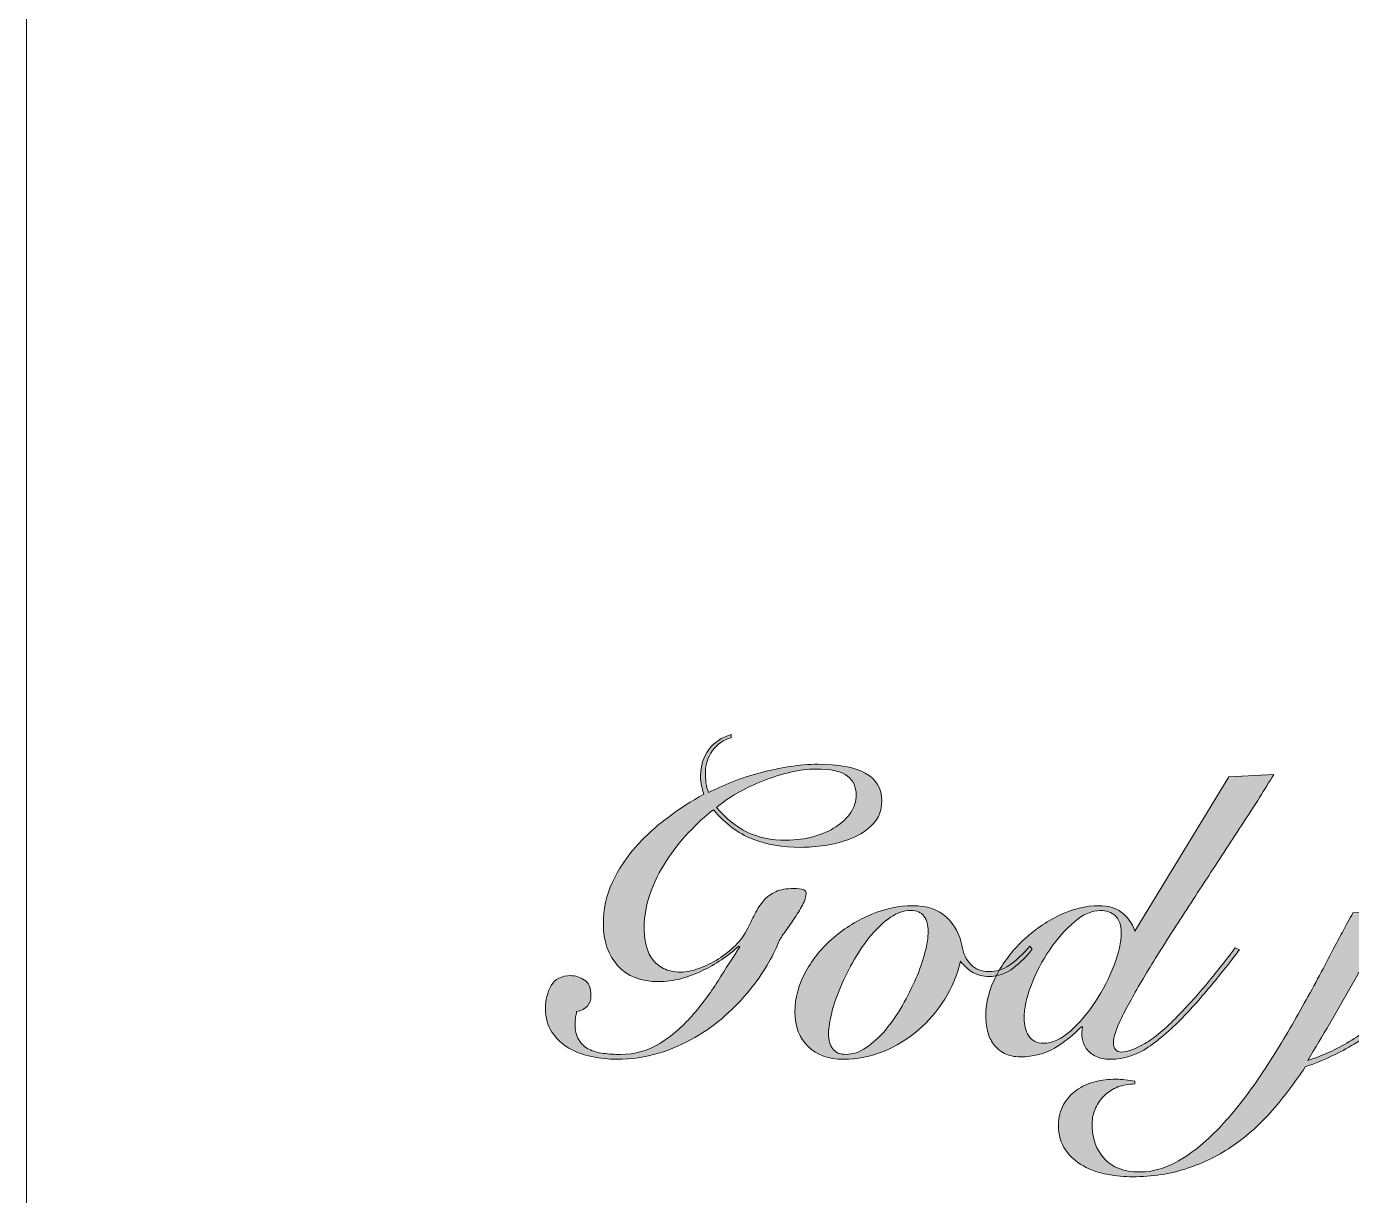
# Model space of a CAD drawing. Header units: inches. Extents: x 0 to 148, y -210 to 0.
# Drawn here: x 0 to 35.06, y -135.95 to -105 of the extents above; entities that cross this region are included whole.
import ezdxf

# ---------------------------------------------------------------- set-up
doc = ezdxf.new("R2010")
doc.units = ezdxf.units.IN
doc.header["$MEASUREMENT"] = 0
doc.layers.add('Layer 1', color=7, linetype='Continuous')

# ---------------------------------------------------------------- blocks, each defined once
blk = doc.blocks.new('block 6')
at = {"layer": 'Layer 1'}
h = blk.add_hatch(color=250, dxfattribs=at)
h.dxf.hatch_style = 2
edge = h.paths.add_edge_path()
edge.add_spline(control_points=[(18.642, -123.834), (18.444, -123.884), (18.282, -123.997), (18.155, -124.173), (18.028, -124.349), (17.964, -124.54), (17.964, -124.744), (17.964, -124.836), (17.969, -124.929), (17.98, -125.025), (17.991, -125.12), (18.013, -125.206), (18.049, -125.284), (18.239, -125.185), (18.451, -125.09), (18.684, -124.998), (18.917, -124.907), (19.16, -124.828), (19.414, -124.76), (19.668, -124.693), (19.926, -124.639), (20.187, -124.596), (20.448, -124.554), (20.698, -124.533), (20.938, -124.533), (21.481, -124.533), (21.899, -124.61), (22.192, -124.766), (22.485, -124.921), (22.631, -125.168), (22.631, -125.507), (22.631, -125.754), (22.556, -125.956), (22.404, -126.115), (22.252, -126.274), (22.065, -126.399), (21.843, -126.491), (21.621, -126.582), (21.386, -126.646), (21.139, -126.681), (20.892, -126.716), (20.677, -126.734), (20.494, -126.734), (20.007, -126.734), (19.576, -126.66), (19.202, -126.512), (18.828, -126.364), (18.486, -126.106), (18.176, -125.739), (17.957, -125.909), (17.738, -126.11), (17.52, -126.343), (17.301, -126.575), (17.103, -126.828), (16.927, -127.099), (16.751, -127.371), (16.609, -127.657), (16.504, -127.956), (16.398, -128.256), (16.345, -128.554), (16.345, -128.851), (16.345, -129.013), (16.361, -129.167), (16.393, -129.311), (16.424, -129.456), (16.479, -129.581), (16.557, -129.687), (16.634, -129.793), (16.735, -129.877), (16.858, -129.941), (16.982, -130.004), (17.132, -130.036), (17.308, -130.036), (17.456, -130.036), (17.618, -130.004), (17.795, -129.941), (17.971, -129.877), (18.142, -129.793), (18.308, -129.687), (18.474, -129.581), (18.624, -129.463), (18.758, -129.332), (18.892, -129.202), (18.991, -129.069), (19.054, -128.935), (19.132, -128.78), (19.204, -128.636), (19.271, -128.501), (19.338, -128.368), (19.416, -128.249), (19.504, -128.147), (19.592, -128.045), (19.7, -127.965), (19.827, -127.909), (19.954, -127.852), (20.113, -127.824), (20.303, -127.824), (20.522, -127.824), (20.631, -127.863), (20.631, -127.941), (20.631, -128.032), (20.598, -128.14), (20.531, -128.263), (20.464, -128.387), (20.388, -128.512), (20.303, -128.639), (20.218, -128.766), (20.135, -128.884), (20.054, -128.994), (19.973, -129.103), (19.919, -129.197), (19.89, -129.274), (19.827, -129.443), (19.73, -129.638), (19.599, -129.856), (19.469, -130.075), (19.312, -130.297), (19.128, -130.523), (18.945, -130.749), (18.732, -130.971), (18.488, -131.19), (18.245, -131.408), (17.976, -131.602), (17.684, -131.772), (17.391, -131.941), (17.071, -132.079), (16.726, -132.185), (16.38, -132.29), (16.01, -132.343), (15.615, -132.343), (15.403, -132.343), (15.184, -132.32), (14.958, -132.274), (14.733, -132.229), (14.53, -132.153), (14.35, -132.047), (14.17, -131.941), (14.022, -131.802), (13.905, -131.629), (13.789, -131.456), (13.731, -131.246), (13.731, -130.999), (13.731, -130.773), (13.782, -130.572), (13.884, -130.396), (13.987, -130.22), (14.158, -130.131), (14.398, -130.131), (14.532, -130.131), (14.655, -130.17), (14.768, -130.248), (14.881, -130.326), (14.937, -130.463), (14.937, -130.66), (14.937, -130.886), (14.81, -131.027), (14.556, -131.084), (14.549, -131.133), (14.541, -131.183), (14.53, -131.232), (14.519, -131.282), (14.514, -131.334), (14.514, -131.391), (14.514, -131.574), (14.547, -131.721), (14.615, -131.83), (14.681, -131.94), (14.772, -132.022), (14.884, -132.079), (14.997, -132.135), (15.126, -132.172), (15.271, -132.19), (15.415, -132.207), (15.565, -132.216), (15.72, -132.216), (16.102, -132.216), (16.447, -132.119), (16.758, -131.925), (17.068, -131.731), (17.35, -131.49), (17.604, -131.2), (17.858, -130.911), (18.089, -130.601), (18.298, -130.269), (18.506, -129.937), (18.698, -129.638), (18.874, -129.369), (18.874, -129.369), (18.853, -129.348), (18.853, -129.348), (18.712, -129.475), (18.559, -129.595), (18.393, -129.708), (18.227, -129.821), (18.054, -129.92), (17.874, -130.004), (17.694, -130.089), (17.507, -130.158), (17.313, -130.211), (17.119, -130.264), (16.923, -130.29), (16.726, -130.29), (16.26, -130.29), (15.9, -130.149), (15.646, -129.867), (15.392, -129.585), (15.265, -129.218), (15.265, -128.766), (15.265, -128.371), (15.345, -128.003), (15.504, -127.66), (15.662, -127.318), (15.869, -127.004), (16.123, -126.718), (16.377, -126.433), (16.661, -126.173), (16.975, -125.94), (17.289, -125.707), (17.604, -125.503), (17.922, -125.326), (17.901, -125.249), (17.881, -125.175), (17.864, -125.104), (17.846, -125.034), (17.837, -124.945), (17.837, -124.84), (17.837, -124.572), (17.91, -124.341), (18.054, -124.146), (18.199, -123.952), (18.394, -123.82), (18.642, -123.75), (18.642, -123.75), (18.642, -123.834), (18.642, -123.834)], knot_values=[0, 0, 0, 0, 1, 1, 1, 2, 2, 2, 3, 3, 3, 4, 4, 4, 5, 5, 5, 6, 6, 6, 7, 7, 7, 8, 8, 8, 9, 9, 9, 10, 10, 10, 11, 11, 11, 12, 12, 12, 13, 13, 13, 14, 14, 14, 15, 15, 15, 16, 16, 16, 17, 17, 17, 18, 18, 18, 19, 19, 19, 20, 20, 20, 21, 21, 21, 22, 22, 22, 23, 23, 23, 24, 24, 24, 25, 25, 25, 26, 26, 26, 27, 27, 27, 28, 28, 28, 29, 29, 29, 30, 30, 30, 31, 31, 31, 32, 32, 32, 33, 33, 33, 34, 34, 34, 35, 35, 35, 36, 36, 36, 37, 37, 37, 38, 38, 38, 39, 39, 39, 40, 40, 40, 41, 41, 41, 42, 42, 42, 43, 43, 43, 44, 44, 44, 45, 45, 45, 46, 46, 46, 47, 47, 47, 48, 48, 48, 49, 49, 49, 50, 50, 50, 51, 51, 51, 52, 52, 52, 53, 53, 53, 54, 54, 54, 55, 55, 55, 56, 56, 56, 57, 57, 57, 58, 58, 58, 59, 59, 59, 60, 60, 60, 61, 61, 61, 62, 62, 62, 63, 63, 63, 64, 64, 64, 65, 65, 65, 66, 66, 66, 67, 67, 67, 68, 68, 68, 69, 69, 69, 70, 70, 70, 71, 71, 71, 72, 72, 72, 73, 73, 73, 74, 74, 74, 75, 75, 75, 76, 76, 76, 77, 77, 77, 78, 78, 78, 78], degree=3, periodic=1)
edge = h.paths.add_edge_path()
edge.add_spline(control_points=[(21.954, -125.348), (21.954, -125.136), (21.878, -124.968), (21.726, -124.845), (21.575, -124.722), (21.291, -124.66), (20.875, -124.66), (20.677, -124.66), (20.458, -124.688), (20.218, -124.744), (19.978, -124.801), (19.737, -124.877), (19.493, -124.972), (19.25, -125.067), (19.021, -125.177), (18.806, -125.3), (18.59, -125.424), (18.409, -125.549), (18.261, -125.676), (18.507, -125.972), (18.777, -126.191), (19.07, -126.332), (19.363, -126.473), (19.707, -126.544), (20.102, -126.544), (20.363, -126.544), (20.606, -126.512), (20.832, -126.448), (21.058, -126.385), (21.254, -126.299), (21.42, -126.189), (21.585, -126.08), (21.716, -125.953), (21.811, -125.808), (21.907, -125.664), (21.954, -125.51), (21.954, -125.348)], knot_values=[0, 0, 0, 0, 1, 1, 1, 2, 2, 2, 3, 3, 3, 4, 4, 4, 5, 5, 5, 6, 6, 6, 7, 7, 7, 8, 8, 8, 9, 9, 9, 10, 10, 10, 11, 11, 11, 12, 12, 12, 12], degree=3, periodic=1)
h = blk.add_hatch(color=250, dxfattribs=at)
h.dxf.hatch_style = 2
edge = h.paths.add_edge_path()
edge.add_spline(control_points=[(31.818, -124.871), (31.818, -124.871), (33.003, -124.808), (33.003, -124.808), (32.77, -125.189), (32.504, -125.611), (32.204, -126.073), (31.904, -126.535), (31.597, -127.006), (31.283, -127.485), (30.969, -127.965), (30.66, -128.44), (30.357, -128.909), (30.053, -129.378), (29.784, -129.812), (29.547, -130.211), (29.311, -130.609), (29.12, -130.957), (28.976, -131.253), (28.831, -131.55), (28.759, -131.765), (28.759, -131.899), (28.759, -131.976), (28.776, -132.038), (28.812, -132.084), (28.847, -132.13), (28.903, -132.153), (28.981, -132.153), (29.129, -132.153), (29.332, -132.079), (29.59, -131.931), (29.847, -131.782), (30.135, -131.543), (30.452, -131.211), (30.713, -130.943), (30.964, -130.666), (31.204, -130.38), (31.443, -130.094), (31.705, -129.765), (31.987, -129.391), (31.987, -129.391), (32.093, -129.443), (32.093, -129.443), (32.015, -129.549), (31.921, -129.673), (31.812, -129.814), (31.703, -129.955), (31.585, -130.103), (31.458, -130.258), (31.331, -130.414), (31.198, -130.57), (31.061, -130.729), (30.923, -130.888), (30.787, -131.038), (30.653, -131.179), (30.315, -131.532), (29.99, -131.814), (29.68, -132.026), (29.369, -132.238), (29.038, -132.343), (28.685, -132.343), (28.522, -132.343), (28.39, -132.317), (28.288, -132.264), (28.186, -132.211), (28.104, -132.142), (28.044, -132.057), (27.985, -131.973), (27.947, -131.881), (27.933, -131.782), (27.919, -131.684), (27.923, -131.589), (27.944, -131.497), (27.944, -131.497), (27.923, -131.476), (27.923, -131.476), (27.704, -131.701), (27.464, -131.892), (27.203, -132.047), (26.942, -132.202), (26.642, -132.28), (26.303, -132.28), (26.134, -132.28), (25.991, -132.25), (25.875, -132.19), (25.758, -132.13), (25.663, -132.049), (25.589, -131.946), (25.515, -131.844), (25.462, -131.728), (25.43, -131.597), (25.399, -131.467), (25.383, -131.331), (25.383, -131.19), (25.383, -130.837), (25.474, -130.486), (25.658, -130.137), (25.841, -129.787), (26.078, -129.475), (26.367, -129.2), (26.656, -128.925), (26.977, -128.703), (27.33, -128.533), (27.683, -128.364), (28.032, -128.279), (28.378, -128.279), (28.85, -128.279), (29.168, -128.505), (29.33, -128.956), (29.33, -128.956), (31.818, -124.871), (31.818, -124.871)], knot_values=[0, 0, 0, 0, 1, 1, 1, 2, 2, 2, 3, 3, 3, 4, 4, 4, 5, 5, 5, 6, 6, 6, 7, 7, 7, 8, 8, 8, 9, 9, 9, 10, 10, 10, 11, 11, 11, 12, 12, 12, 13, 13, 13, 14, 14, 14, 15, 15, 15, 16, 16, 16, 17, 17, 17, 18, 18, 18, 19, 19, 19, 20, 20, 20, 21, 21, 21, 22, 22, 22, 23, 23, 23, 24, 24, 24, 25, 25, 25, 26, 26, 26, 27, 27, 27, 28, 28, 28, 29, 29, 29, 30, 30, 30, 31, 31, 31, 32, 32, 32, 33, 33, 33, 34, 34, 34, 35, 35, 35, 36, 36, 36, 37, 37, 37, 37], degree=3, periodic=1)
edge = h.paths.add_edge_path()
edge.add_spline(control_points=[(26.917, -131.92), (27.143, -131.92), (27.378, -131.812), (27.621, -131.597), (27.865, -131.382), (28.087, -131.121), (28.288, -130.814), (28.489, -130.507), (28.653, -130.188), (28.78, -129.856), (28.907, -129.525), (28.97, -129.239), (28.97, -128.999), (28.97, -128.794), (28.918, -128.644), (28.812, -128.549), (28.706, -128.454), (28.572, -128.406), (28.41, -128.406), (28.191, -128.406), (27.963, -128.507), (27.727, -128.708), (27.49, -128.909), (27.274, -129.154), (27.076, -129.443), (26.878, -129.733), (26.716, -130.043), (26.589, -130.375), (26.462, -130.707), (26.399, -131.003), (26.399, -131.264), (26.399, -131.433), (26.437, -131.585), (26.515, -131.719), (26.593, -131.853), (26.727, -131.92), (26.917, -131.92)], knot_values=[0, 0, 0, 0, 1, 1, 1, 2, 2, 2, 3, 3, 3, 4, 4, 4, 5, 5, 5, 6, 6, 6, 7, 7, 7, 8, 8, 8, 9, 9, 9, 10, 10, 10, 11, 11, 11, 12, 12, 12, 12], degree=3, periodic=1)
h = blk.add_hatch(color=250, dxfattribs=at)
h.dxf.hatch_style = 2
edge = h.paths.add_edge_path()
edge.add_spline(control_points=[(29.33, -132.999), (29.168, -132.999), (29.018, -133.026), (28.881, -133.079), (28.743, -133.132), (28.625, -133.206), (28.526, -133.301), (28.427, -133.396), (28.348, -133.509), (28.288, -133.64), (28.228, -133.77), (28.198, -133.909), (28.198, -134.058), (28.198, -134.439), (28.306, -134.746), (28.521, -134.978), (28.736, -135.211), (29.045, -135.328), (29.447, -135.328), (29.849, -135.328), (30.244, -135.201), (30.632, -134.947), (31.02, -134.693), (31.394, -134.361), (31.754, -133.952), (32.114, -133.543), (32.458, -133.084), (32.786, -132.576), (33.114, -132.068), (33.421, -131.56), (33.706, -131.052), (33.992, -130.544), (34.253, -130.061), (34.49, -129.602), (34.726, -129.144), (34.929, -128.766), (35.098, -128.47), (35.098, -128.47), (36.188, -128.417), (36.188, -128.417), (35.8, -129.08), (35.421, -129.743), (35.051, -130.407), (34.68, -131.07), (34.297, -131.726), (33.902, -132.375), (34.29, -132.255), (34.657, -132.089), (35.003, -131.878), (35.349, -131.666), (35.671, -131.428), (35.971, -131.163), (36.271, -130.898), (36.553, -130.615), (36.818, -130.311), (37.083, -130.008), (37.324, -129.701), (37.543, -129.391), (37.543, -129.391), (37.638, -129.454), (37.638, -129.454), (37.426, -129.743), (37.199, -130.036), (36.956, -130.332), (36.712, -130.629), (36.44, -130.913), (36.141, -131.184), (35.841, -131.456), (35.504, -131.708), (35.13, -131.941), (34.756, -132.174), (34.326, -132.375), (33.839, -132.544), (33.571, -132.953), (33.282, -133.336), (32.971, -133.693), (32.661, -134.049), (32.318, -134.358), (31.944, -134.619), (31.571, -134.88), (31.161, -135.084), (30.717, -135.232), (30.272, -135.381), (29.789, -135.455), (29.267, -135.455), (29.055, -135.455), (28.833, -135.434), (28.6, -135.391), (28.367, -135.349), (28.156, -135.275), (27.965, -135.169), (27.775, -135.063), (27.618, -134.922), (27.494, -134.746), (27.371, -134.569), (27.309, -134.35), (27.309, -134.09), (27.309, -133.878), (27.353, -133.696), (27.441, -133.544), (27.529, -133.393), (27.644, -133.266), (27.785, -133.164), (27.926, -133.061), (28.089, -132.987), (28.272, -132.941), (28.455, -132.895), (28.639, -132.873), (28.822, -132.873), (28.907, -132.873), (28.992, -132.878), (29.076, -132.888), (29.161, -132.899), (29.246, -132.911), (29.33, -132.925), (29.33, -132.925), (29.33, -132.999), (29.33, -132.999)], knot_values=[0, 0, 0, 0, 1, 1, 1, 2, 2, 2, 3, 3, 3, 4, 4, 4, 5, 5, 5, 6, 6, 6, 7, 7, 7, 8, 8, 8, 9, 9, 9, 10, 10, 10, 11, 11, 11, 12, 12, 12, 13, 13, 13, 14, 14, 14, 15, 15, 15, 16, 16, 16, 17, 17, 17, 18, 18, 18, 19, 19, 19, 20, 20, 20, 21, 21, 21, 22, 22, 22, 23, 23, 23, 24, 24, 24, 25, 25, 25, 26, 26, 26, 27, 27, 27, 28, 28, 28, 29, 29, 29, 30, 30, 30, 31, 31, 31, 32, 32, 32, 33, 33, 33, 34, 34, 34, 35, 35, 35, 36, 36, 36, 37, 37, 37, 38, 38, 38, 39, 39, 39, 39], degree=3, periodic=1)
edge = h.paths.add_edge_path()
edge.add_spline(control_points=[(36.813, -126.099), (36.947, -126.099), (37.065, -126.148), (37.167, -126.247), (37.269, -126.346), (37.321, -126.463), (37.321, -126.597), (37.321, -126.738), (37.264, -126.866), (37.151, -126.983), (37.038, -127.099), (36.911, -127.157), (36.77, -127.157), (36.615, -127.157), (36.481, -127.117), (36.368, -127.036), (36.255, -126.955), (36.199, -126.833), (36.199, -126.671), (36.199, -126.508), (36.26, -126.373), (36.384, -126.263), (36.508, -126.154), (36.65, -126.099), (36.813, -126.099)], knot_values=[0, 0, 0, 0, 1, 1, 1, 2, 2, 2, 3, 3, 3, 4, 4, 4, 5, 5, 5, 6, 6, 6, 7, 7, 7, 8, 8, 8, 8], degree=3, periodic=1)
h = blk.add_hatch(color=250, dxfattribs=at)
h.dxf.hatch_style = 2
edge = h.paths.add_edge_path()
edge.add_spline(control_points=[(26.611, -129.433), (26.47, -129.617), (26.302, -129.782), (26.108, -129.93), (25.914, -130.079), (25.701, -130.153), (25.468, -130.153), (25.305, -130.153), (25.164, -130.117), (25.044, -130.047), (24.924, -129.976), (24.815, -129.877), (24.716, -129.75), (24.632, -130.103), (24.492, -130.436), (24.298, -130.75), (24.104, -131.065), (23.87, -131.34), (23.594, -131.576), (23.319, -131.812), (23.012, -131.999), (22.674, -132.137), (22.335, -132.274), (21.982, -132.343), (21.615, -132.343), (21.227, -132.343), (20.917, -132.232), (20.684, -132.01), (20.451, -131.788), (20.335, -131.482), (20.335, -131.094), (20.335, -130.721), (20.43, -130.362), (20.621, -130.02), (20.811, -129.678), (21.058, -129.378), (21.361, -129.121), (21.665, -128.863), (22, -128.658), (22.367, -128.507), (22.734, -128.355), (23.093, -128.279), (23.446, -128.279), (23.827, -128.279), (24.127, -128.381), (24.346, -128.586), (24.565, -128.791), (24.699, -129.038), (24.748, -129.327), (24.783, -129.539), (24.863, -129.708), (24.986, -129.835), (25.11, -129.962), (25.27, -130.025), (25.468, -130.025), (25.658, -130.025), (25.838, -129.969), (26.008, -129.856), (26.177, -129.743), (26.357, -129.574), (26.547, -129.348), (26.547, -129.348), (26.611, -129.433), (26.611, -129.433)], knot_values=[0, 0, 0, 0, 1, 1, 1, 2, 2, 2, 3, 3, 3, 4, 4, 4, 5, 5, 5, 6, 6, 6, 7, 7, 7, 8, 8, 8, 9, 9, 9, 10, 10, 10, 11, 11, 11, 12, 12, 12, 13, 13, 13, 14, 14, 14, 15, 15, 15, 16, 16, 16, 17, 17, 17, 18, 18, 18, 19, 19, 19, 20, 20, 20, 21, 21, 21, 21], degree=3, periodic=1)
edge = h.paths.add_edge_path()
edge.add_spline(control_points=[(21.689, -132.216), (21.866, -132.216), (22.042, -132.156), (22.219, -132.036), (22.395, -131.916), (22.564, -131.761), (22.727, -131.571), (22.889, -131.38), (23.039, -131.165), (23.176, -130.925), (23.314, -130.685), (23.434, -130.445), (23.536, -130.205), (23.639, -129.966), (23.718, -129.736), (23.774, -129.518), (23.831, -129.299), (23.859, -129.115), (23.859, -128.967), (23.859, -128.791), (23.822, -128.653), (23.748, -128.554), (23.674, -128.456), (23.556, -128.406), (23.393, -128.406), (23.217, -128.406), (23.04, -128.466), (22.864, -128.586), (22.688, -128.706), (22.519, -128.861), (22.356, -129.052), (22.194, -129.242), (22.044, -129.458), (21.907, -129.698), (21.769, -129.937), (21.649, -130.177), (21.547, -130.417), (21.444, -130.657), (21.365, -130.886), (21.308, -131.105), (21.252, -131.324), (21.224, -131.507), (21.224, -131.655), (21.224, -131.832), (21.261, -131.969), (21.335, -132.068), (21.409, -132.167), (21.527, -132.216), (21.689, -132.216)], knot_values=[0, 0, 0, 0, 1, 1, 1, 2, 2, 2, 3, 3, 3, 4, 4, 4, 5, 5, 5, 6, 6, 6, 7, 7, 7, 8, 8, 8, 9, 9, 9, 10, 10, 10, 11, 11, 11, 12, 12, 12, 13, 13, 13, 14, 14, 14, 15, 15, 15, 16, 16, 16, 16], degree=3, periodic=1)
at = {"layer": 'Layer 1', "lineweight": 0}
for points, knots in [([(18.642, -123.834), (18.444, -123.884), (18.282, -123.997), (18.155, -124.173), (18.028, -124.349), (17.964, -124.54), (17.964, -124.744), (17.964, -124.836), (17.969, -124.929), (17.98, -125.025), (17.991, -125.12), (18.013, -125.206), (18.049, -125.284), (18.239, -125.185), (18.451, -125.09), (18.684, -124.998), (18.917, -124.907), (19.16, -124.828), (19.414, -124.76), (19.668, -124.693), (19.926, -124.639), (20.187, -124.596), (20.448, -124.554), (20.698, -124.533), (20.938, -124.533), (21.481, -124.533), (21.899, -124.61), (22.192, -124.766), (22.485, -124.921), (22.631, -125.168), (22.631, -125.507), (22.631, -125.754), (22.556, -125.956), (22.404, -126.115), (22.252, -126.274), (22.065, -126.399), (21.843, -126.491), (21.621, -126.582), (21.386, -126.646), (21.139, -126.681), (20.892, -126.716), (20.677, -126.734), (20.494, -126.734), (20.007, -126.734), (19.576, -126.66), (19.202, -126.512), (18.828, -126.364), (18.486, -126.106), (18.176, -125.739), (17.957, -125.909), (17.738, -126.11), (17.52, -126.343), (17.301, -126.575), (17.103, -126.828), (16.927, -127.099), (16.751, -127.371), (16.609, -127.657), (16.504, -127.956), (16.398, -128.256), (16.345, -128.554), (16.345, -128.851), (16.345, -129.013), (16.361, -129.167), (16.393, -129.311), (16.424, -129.456), (16.479, -129.581), (16.557, -129.687), (16.634, -129.793), (16.735, -129.877), (16.858, -129.941), (16.982, -130.004), (17.132, -130.036), (17.308, -130.036), (17.456, -130.036), (17.618, -130.004), (17.795, -129.941), (17.971, -129.877), (18.142, -129.793), (18.308, -129.687), (18.474, -129.581), (18.624, -129.463), (18.758, -129.332), (18.892, -129.202), (18.991, -129.069), (19.054, -128.935), (19.132, -128.78), (19.204, -128.636), (19.271, -128.501), (19.338, -128.368), (19.416, -128.249), (19.504, -128.147), (19.592, -128.045), (19.7, -127.965), (19.827, -127.909), (19.954, -127.852), (20.113, -127.824), (20.303, -127.824), (20.522, -127.824), (20.631, -127.863), (20.631, -127.941), (20.631, -128.032), (20.598, -128.14), (20.531, -128.263), (20.464, -128.387), (20.388, -128.512), (20.303, -128.639), (20.218, -128.766), (20.135, -128.884), (20.054, -128.994), (19.973, -129.103), (19.919, -129.197), (19.89, -129.274), (19.827, -129.443), (19.73, -129.638), (19.599, -129.856), (19.469, -130.075), (19.312, -130.297), (19.128, -130.523), (18.945, -130.749), (18.732, -130.971), (18.488, -131.19), (18.245, -131.408), (17.976, -131.602), (17.684, -131.772), (17.391, -131.941), (17.071, -132.079), (16.726, -132.185), (16.38, -132.29), (16.01, -132.343), (15.615, -132.343), (15.403, -132.343), (15.184, -132.32), (14.958, -132.274), (14.733, -132.229), (14.53, -132.153), (14.35, -132.047), (14.17, -131.941), (14.022, -131.802), (13.905, -131.629), (13.789, -131.456), (13.731, -131.246), (13.731, -130.999), (13.731, -130.773), (13.782, -130.572), (13.884, -130.396), (13.987, -130.22), (14.158, -130.131), (14.398, -130.131), (14.532, -130.131), (14.655, -130.17), (14.768, -130.248), (14.881, -130.326), (14.937, -130.463), (14.937, -130.66), (14.937, -130.886), (14.81, -131.027), (14.556, -131.084), (14.549, -131.133), (14.541, -131.183), (14.53, -131.232), (14.519, -131.282), (14.514, -131.334), (14.514, -131.391), (14.514, -131.574), (14.547, -131.721), (14.615, -131.83), (14.681, -131.94), (14.772, -132.022), (14.884, -132.079), (14.997, -132.135), (15.126, -132.172), (15.271, -132.19), (15.415, -132.207), (15.565, -132.216), (15.72, -132.216), (16.102, -132.216), (16.447, -132.119), (16.758, -131.925), (17.068, -131.731), (17.35, -131.49), (17.604, -131.2), (17.858, -130.911), (18.089, -130.601), (18.298, -130.269), (18.506, -129.937), (18.698, -129.638), (18.874, -129.369), (18.874, -129.369), (18.853, -129.348), (18.853, -129.348), (18.712, -129.475), (18.559, -129.595), (18.393, -129.708), (18.227, -129.821), (18.054, -129.92), (17.874, -130.004), (17.694, -130.089), (17.507, -130.158), (17.313, -130.211), (17.119, -130.264), (16.923, -130.29), (16.726, -130.29), (16.26, -130.29), (15.9, -130.149), (15.646, -129.867), (15.392, -129.585), (15.265, -129.218), (15.265, -128.766), (15.265, -128.371), (15.345, -128.003), (15.504, -127.66), (15.662, -127.318), (15.869, -127.004), (16.123, -126.718), (16.377, -126.433), (16.661, -126.173), (16.975, -125.94), (17.289, -125.707), (17.604, -125.503), (17.922, -125.326), (17.901, -125.249), (17.881, -125.175), (17.864, -125.104), (17.846, -125.034), (17.837, -124.945), (17.837, -124.84), (17.837, -124.572), (17.91, -124.341), (18.054, -124.146), (18.199, -123.952), (18.394, -123.82), (18.642, -123.75), (18.642, -123.75), (18.642, -123.834), (18.642, -123.834)], [0, 0, 0, 0, 1, 1, 1, 2, 2, 2, 3, 3, 3, 4, 4, 4, 5, 5, 5, 6, 6, 6, 7, 7, 7, 8, 8, 8, 9, 9, 9, 10, 10, 10, 11, 11, 11, 12, 12, 12, 13, 13, 13, 14, 14, 14, 15, 15, 15, 16, 16, 16, 17, 17, 17, 18, 18, 18, 19, 19, 19, 20, 20, 20, 21, 21, 21, 22, 22, 22, 23, 23, 23, 24, 24, 24, 25, 25, 25, 26, 26, 26, 27, 27, 27, 28, 28, 28, 29, 29, 29, 30, 30, 30, 31, 31, 31, 32, 32, 32, 33, 33, 33, 34, 34, 34, 35, 35, 35, 36, 36, 36, 37, 37, 37, 38, 38, 38, 39, 39, 39, 40, 40, 40, 41, 41, 41, 42, 42, 42, 43, 43, 43, 44, 44, 44, 45, 45, 45, 46, 46, 46, 47, 47, 47, 48, 48, 48, 49, 49, 49, 50, 50, 50, 51, 51, 51, 52, 52, 52, 53, 53, 53, 54, 54, 54, 55, 55, 55, 56, 56, 56, 57, 57, 57, 58, 58, 58, 59, 59, 59, 60, 60, 60, 61, 61, 61, 62, 62, 62, 63, 63, 63, 64, 64, 64, 65, 65, 65, 66, 66, 66, 67, 67, 67, 68, 68, 68, 69, 69, 69, 70, 70, 70, 71, 71, 71, 72, 72, 72, 73, 73, 73, 74, 74, 74, 75, 75, 75, 76, 76, 76, 77, 77, 77, 78, 78, 78, 78]), ([(21.954, -125.348), (21.954, -125.136), (21.878, -124.968), (21.726, -124.845), (21.575, -124.722), (21.291, -124.66), (20.875, -124.66), (20.677, -124.66), (20.458, -124.688), (20.218, -124.744), (19.978, -124.801), (19.737, -124.877), (19.493, -124.972), (19.25, -125.067), (19.021, -125.177), (18.806, -125.3), (18.59, -125.424), (18.409, -125.549), (18.261, -125.676), (18.507, -125.972), (18.777, -126.191), (19.07, -126.332), (19.363, -126.473), (19.707, -126.544), (20.102, -126.544), (20.363, -126.544), (20.606, -126.512), (20.832, -126.448), (21.058, -126.385), (21.254, -126.299), (21.42, -126.189), (21.585, -126.08), (21.716, -125.953), (21.811, -125.808), (21.907, -125.664), (21.954, -125.51), (21.954, -125.348)], [0, 0, 0, 0, 1, 1, 1, 2, 2, 2, 3, 3, 3, 4, 4, 4, 5, 5, 5, 6, 6, 6, 7, 7, 7, 8, 8, 8, 9, 9, 9, 10, 10, 10, 11, 11, 11, 12, 12, 12, 12]), ([(31.818, -124.871), (31.818, -124.871), (33.003, -124.808), (33.003, -124.808), (32.77, -125.189), (32.504, -125.611), (32.204, -126.073), (31.904, -126.535), (31.597, -127.006), (31.283, -127.485), (30.969, -127.965), (30.66, -128.44), (30.357, -128.909), (30.053, -129.378), (29.784, -129.812), (29.547, -130.211), (29.311, -130.609), (29.12, -130.957), (28.976, -131.253), (28.831, -131.55), (28.759, -131.765), (28.759, -131.899), (28.759, -131.976), (28.776, -132.038), (28.812, -132.084), (28.847, -132.13), (28.903, -132.153), (28.981, -132.153), (29.129, -132.153), (29.332, -132.079), (29.59, -131.931), (29.847, -131.782), (30.135, -131.543), (30.452, -131.211), (30.713, -130.943), (30.964, -130.666), (31.204, -130.38), (31.443, -130.094), (31.705, -129.765), (31.987, -129.391), (31.987, -129.391), (32.093, -129.443), (32.093, -129.443), (32.015, -129.549), (31.921, -129.673), (31.812, -129.814), (31.703, -129.955), (31.585, -130.103), (31.458, -130.258), (31.331, -130.414), (31.198, -130.57), (31.061, -130.729), (30.923, -130.888), (30.787, -131.038), (30.653, -131.179), (30.315, -131.532), (29.99, -131.814), (29.68, -132.026), (29.369, -132.238), (29.038, -132.343), (28.685, -132.343), (28.522, -132.343), (28.39, -132.317), (28.288, -132.264), (28.186, -132.211), (28.104, -132.142), (28.044, -132.057), (27.985, -131.973), (27.947, -131.881), (27.933, -131.782), (27.919, -131.684), (27.923, -131.589), (27.944, -131.497), (27.944, -131.497), (27.923, -131.476), (27.923, -131.476), (27.704, -131.701), (27.464, -131.892), (27.203, -132.047), (26.942, -132.202), (26.642, -132.28), (26.303, -132.28), (26.134, -132.28), (25.991, -132.25), (25.875, -132.19), (25.758, -132.13), (25.663, -132.049), (25.589, -131.946), (25.515, -131.844), (25.462, -131.728), (25.43, -131.597), (25.399, -131.467), (25.383, -131.331), (25.383, -131.19), (25.383, -130.837), (25.474, -130.486), (25.658, -130.137), (25.841, -129.787), (26.078, -129.475), (26.367, -129.2), (26.656, -128.925), (26.977, -128.703), (27.33, -128.533), (27.683, -128.364), (28.032, -128.279), (28.378, -128.279), (28.85, -128.279), (29.168, -128.505), (29.33, -128.956), (29.33, -128.956), (31.818, -124.871), (31.818, -124.871)], [0, 0, 0, 0, 1, 1, 1, 2, 2, 2, 3, 3, 3, 4, 4, 4, 5, 5, 5, 6, 6, 6, 7, 7, 7, 8, 8, 8, 9, 9, 9, 10, 10, 10, 11, 11, 11, 12, 12, 12, 13, 13, 13, 14, 14, 14, 15, 15, 15, 16, 16, 16, 17, 17, 17, 18, 18, 18, 19, 19, 19, 20, 20, 20, 21, 21, 21, 22, 22, 22, 23, 23, 23, 24, 24, 24, 25, 25, 25, 26, 26, 26, 27, 27, 27, 28, 28, 28, 29, 29, 29, 30, 30, 30, 31, 31, 31, 32, 32, 32, 33, 33, 33, 34, 34, 34, 35, 35, 35, 36, 36, 36, 37, 37, 37, 37]), ([(26.611, -129.433), (26.47, -129.617), (26.302, -129.782), (26.108, -129.93), (25.914, -130.079), (25.701, -130.153), (25.468, -130.153), (25.305, -130.153), (25.164, -130.117), (25.044, -130.047), (24.924, -129.976), (24.815, -129.877), (24.716, -129.75), (24.632, -130.103), (24.492, -130.436), (24.298, -130.75), (24.104, -131.065), (23.87, -131.34), (23.594, -131.576), (23.319, -131.812), (23.012, -131.999), (22.674, -132.137), (22.335, -132.274), (21.982, -132.343), (21.615, -132.343), (21.227, -132.343), (20.917, -132.232), (20.684, -132.01), (20.451, -131.788), (20.335, -131.482), (20.335, -131.094), (20.335, -130.721), (20.43, -130.362), (20.621, -130.02), (20.811, -129.678), (21.058, -129.378), (21.361, -129.121), (21.665, -128.863), (22, -128.658), (22.367, -128.507), (22.734, -128.355), (23.093, -128.279), (23.446, -128.279), (23.827, -128.279), (24.127, -128.381), (24.346, -128.586), (24.565, -128.791), (24.699, -129.038), (24.748, -129.327), (24.783, -129.539), (24.863, -129.708), (24.986, -129.835), (25.11, -129.962), (25.27, -130.025), (25.468, -130.025), (25.658, -130.025), (25.838, -129.969), (26.008, -129.856), (26.177, -129.743), (26.357, -129.574), (26.547, -129.348), (26.547, -129.348), (26.611, -129.433), (26.611, -129.433)], [0, 0, 0, 0, 1, 1, 1, 2, 2, 2, 3, 3, 3, 4, 4, 4, 5, 5, 5, 6, 6, 6, 7, 7, 7, 8, 8, 8, 9, 9, 9, 10, 10, 10, 11, 11, 11, 12, 12, 12, 13, 13, 13, 14, 14, 14, 15, 15, 15, 16, 16, 16, 17, 17, 17, 18, 18, 18, 19, 19, 19, 20, 20, 20, 21, 21, 21, 21]), ([(21.689, -132.216), (21.866, -132.216), (22.042, -132.156), (22.219, -132.036), (22.395, -131.916), (22.564, -131.761), (22.727, -131.571), (22.889, -131.38), (23.039, -131.165), (23.176, -130.925), (23.314, -130.685), (23.434, -130.445), (23.536, -130.205), (23.639, -129.966), (23.718, -129.736), (23.774, -129.518), (23.831, -129.299), (23.859, -129.115), (23.859, -128.967), (23.859, -128.791), (23.822, -128.653), (23.748, -128.554), (23.674, -128.456), (23.556, -128.406), (23.393, -128.406), (23.217, -128.406), (23.04, -128.466), (22.864, -128.586), (22.688, -128.706), (22.519, -128.861), (22.356, -129.052), (22.194, -129.242), (22.044, -129.458), (21.907, -129.698), (21.769, -129.937), (21.649, -130.177), (21.547, -130.417), (21.444, -130.657), (21.365, -130.886), (21.308, -131.105), (21.252, -131.324), (21.224, -131.507), (21.224, -131.655), (21.224, -131.832), (21.261, -131.969), (21.335, -132.068), (21.409, -132.167), (21.527, -132.216), (21.689, -132.216)], [0, 0, 0, 0, 1, 1, 1, 2, 2, 2, 3, 3, 3, 4, 4, 4, 5, 5, 5, 6, 6, 6, 7, 7, 7, 8, 8, 8, 9, 9, 9, 10, 10, 10, 11, 11, 11, 12, 12, 12, 13, 13, 13, 14, 14, 14, 15, 15, 15, 16, 16, 16, 16]), ([(26.917, -131.92), (27.143, -131.92), (27.378, -131.812), (27.621, -131.597), (27.865, -131.382), (28.087, -131.121), (28.288, -130.814), (28.489, -130.507), (28.653, -130.188), (28.78, -129.856), (28.907, -129.525), (28.97, -129.239), (28.97, -128.999), (28.97, -128.794), (28.918, -128.644), (28.812, -128.549), (28.706, -128.454), (28.572, -128.406), (28.41, -128.406), (28.191, -128.406), (27.963, -128.507), (27.727, -128.708), (27.49, -128.909), (27.274, -129.154), (27.076, -129.443), (26.878, -129.733), (26.716, -130.043), (26.589, -130.375), (26.462, -130.707), (26.399, -131.003), (26.399, -131.264), (26.399, -131.433), (26.437, -131.585), (26.515, -131.719), (26.593, -131.853), (26.727, -131.92), (26.917, -131.92)], [0, 0, 0, 0, 1, 1, 1, 2, 2, 2, 3, 3, 3, 4, 4, 4, 5, 5, 5, 6, 6, 6, 7, 7, 7, 8, 8, 8, 9, 9, 9, 10, 10, 10, 11, 11, 11, 12, 12, 12, 12]), ([(29.33, -132.999), (29.168, -132.999), (29.018, -133.026), (28.881, -133.079), (28.743, -133.132), (28.625, -133.206), (28.526, -133.301), (28.427, -133.396), (28.348, -133.509), (28.288, -133.64), (28.228, -133.77), (28.198, -133.909), (28.198, -134.058), (28.198, -134.439), (28.306, -134.746), (28.521, -134.978), (28.736, -135.211), (29.045, -135.328), (29.447, -135.328), (29.849, -135.328), (30.244, -135.201), (30.632, -134.947), (31.02, -134.693), (31.394, -134.361), (31.754, -133.952), (32.114, -133.543), (32.458, -133.084), (32.786, -132.576), (33.114, -132.068), (33.421, -131.56), (33.706, -131.052), (33.992, -130.544), (34.253, -130.061), (34.49, -129.602), (34.726, -129.144), (34.929, -128.766), (35.098, -128.47), (35.098, -128.47), (36.188, -128.417), (36.188, -128.417), (35.8, -129.08), (35.421, -129.743), (35.051, -130.407), (34.68, -131.07), (34.297, -131.726), (33.902, -132.375), (34.29, -132.255), (34.657, -132.089), (35.003, -131.878), (35.349, -131.666), (35.671, -131.428), (35.971, -131.163), (36.271, -130.898), (36.553, -130.615), (36.818, -130.311), (37.083, -130.008), (37.324, -129.701), (37.543, -129.391), (37.543, -129.391), (37.638, -129.454), (37.638, -129.454), (37.426, -129.743), (37.199, -130.036), (36.956, -130.332), (36.712, -130.629), (36.44, -130.913), (36.141, -131.184), (35.841, -131.456), (35.504, -131.708), (35.13, -131.941), (34.756, -132.174), (34.326, -132.375), (33.839, -132.544), (33.571, -132.953), (33.282, -133.336), (32.971, -133.693), (32.661, -134.049), (32.318, -134.358), (31.944, -134.619), (31.571, -134.88), (31.161, -135.084), (30.717, -135.232), (30.272, -135.381), (29.789, -135.455), (29.267, -135.455), (29.055, -135.455), (28.833, -135.434), (28.6, -135.391), (28.367, -135.349), (28.156, -135.275), (27.965, -135.169), (27.775, -135.063), (27.618, -134.922), (27.494, -134.746), (27.371, -134.569), (27.309, -134.35), (27.309, -134.09), (27.309, -133.878), (27.353, -133.696), (27.441, -133.544), (27.529, -133.393), (27.644, -133.266), (27.785, -133.164), (27.926, -133.061), (28.089, -132.987), (28.272, -132.941), (28.455, -132.895), (28.639, -132.873), (28.822, -132.873), (28.907, -132.873), (28.992, -132.878), (29.076, -132.888), (29.161, -132.899), (29.246, -132.911), (29.33, -132.925), (29.33, -132.925), (29.33, -132.999), (29.33, -132.999)], [0, 0, 0, 0, 1, 1, 1, 2, 2, 2, 3, 3, 3, 4, 4, 4, 5, 5, 5, 6, 6, 6, 7, 7, 7, 8, 8, 8, 9, 9, 9, 10, 10, 10, 11, 11, 11, 12, 12, 12, 13, 13, 13, 14, 14, 14, 15, 15, 15, 16, 16, 16, 17, 17, 17, 18, 18, 18, 19, 19, 19, 20, 20, 20, 21, 21, 21, 22, 22, 22, 23, 23, 23, 24, 24, 24, 25, 25, 25, 26, 26, 26, 27, 27, 27, 28, 28, 28, 29, 29, 29, 30, 30, 30, 31, 31, 31, 32, 32, 32, 33, 33, 33, 34, 34, 34, 35, 35, 35, 36, 36, 36, 37, 37, 37, 38, 38, 38, 39, 39, 39, 39])]:
    blk.add_open_spline(points, degree=3, knots=knots, dxfattribs=at)

msp = doc.modelspace()

# ---------------------------------------------------------------- linework, layer by layer
at = {"layer": 'Layer 1', "color": 250, "lineweight": 9}
msp.add_lwpolyline([(148.001, -210.002), (0, -210.002), (0, 0), (148.001, 0), (148.001, -210.002)], dxfattribs=at)

# ---------------------------------------------------------------- block references
at = {"layer": 'Layer 1'}
msp.add_blockref('block 6', (0, 0), dxfattribs=at)

doc.saveas('drawing.dxf')
